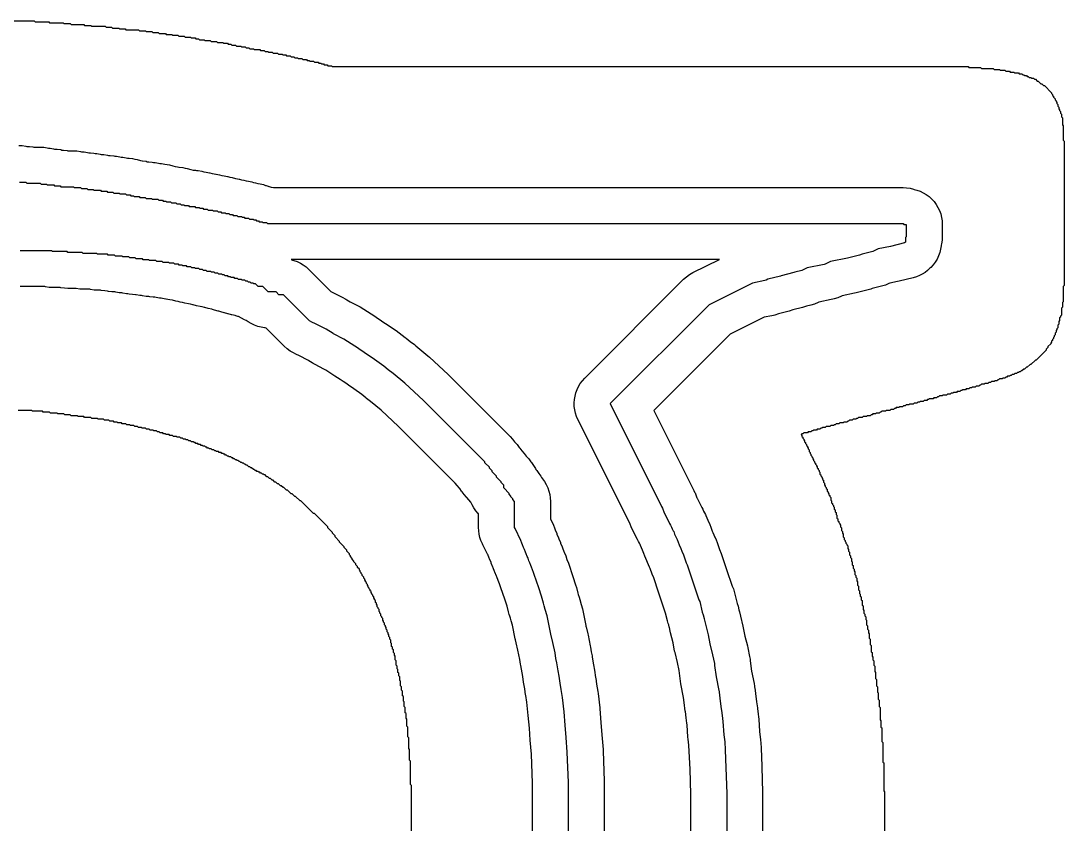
# Model space of a CAD drawing. Header units: millimetres. Extents: x 0 to 1800, y 0 to 406.
# Drawn here: x 1683.8 to 1800, y 228.3 to 317.8 of the extents above; entities that cross this region are included whole.
import ezdxf

# ---------------------------------------------------------------- set-up
doc = ezdxf.new("R2010")
doc.units = ezdxf.units.MM
for name, color, linetype in [('CENTERLINE', 1, 'Continuous'), ('GROOVE_8MM', 3, 'Continuous'), ('OUTLINE', 7, 'Continuous')]:
    doc.layers.add(name, color=color, linetype=linetype)

msp = doc.modelspace()

# ---------------------------------------------------------------- linework, layer by layer
at = {"layer": 'CENTERLINE'}
for points in [[(1683.66, 299.82), (1684.36, 299.82), (1684.46, 299.72), (1685.96, 299.72), (1686.06, 299.62), (1686.66, 299.62), (1686.76, 299.52), (1687.46, 299.52), (1687.56, 299.42), (1688.16, 299.42), (1688.26, 299.32), (1689.66, 299.32), (1689.76, 299.22), (1690.46, 299.22), (1690.56, 299.12), (1691.16, 299.12), (1691.26, 299.02), (1691.86, 299.02), (1691.96, 298.92), (1692.66, 298.92), (1692.76, 298.82), (1693.36, 298.82), (1693.46, 298.72), (1694.06, 298.72), (1694.16, 298.62), (1694.76, 298.62), (1694.86, 298.52), (1695.46, 298.52), (1695.56, 298.42), (1695.96, 298.42), (1696.06, 298.32), (1696.36, 298.32), (1696.46, 298.22), (1696.96, 298.22), (1697.06, 298.12), (1697.66, 298.12), (1697.76, 298.02), (1698.36, 298.02), (1698.46, 297.92), (1699.06, 297.92), (1699.16, 297.82), (1699.56, 297.82), (1699.66, 297.72), (1699.96, 297.72), (1700.06, 297.62), (1700.46, 297.62), (1700.56, 297.52), (1701.06, 297.52), (1701.16, 297.42), (1701.56, 297.42), (1701.66, 297.32), (1701.96, 297.32), (1702.06, 297.22), (1702.46, 297.22), (1702.56, 297.12), (1703.16, 297.12), (1703.26, 297.02), (1703.66, 297.02), (1703.76, 296.92), (1704.06, 296.92), (1704.16, 296.82), (1704.56, 296.82), (1704.66, 296.72), (1705.16, 296.72), (1705.26, 296.62), (1705.66, 296.62), (1705.76, 296.52), (1706.06, 296.52), (1706.16, 296.42), (1706.56, 296.42), (1706.66, 296.32), (1706.96, 296.32), (1707.06, 296.22), (1707.36, 296.22), (1707.46, 296.12), (1707.86, 296.12), (1707.96, 296.02), (1708.36, 296.02), (1708.46, 295.92), (1708.66, 295.92), (1708.76, 295.82), (1709.16, 295.82), (1709.26, 295.72), (1709.66, 295.72), (1709.76, 295.62), (1709.96, 295.62), (1710.06, 295.52), (1710.26, 295.52), (1710.36, 295.42), (1710.66, 295.42), (1710.76, 295.32), (1711.16, 295.32), (1711.26, 295.22), (1782.06, 295.22), (1782.16, 295.12), (1782.42, 295.12), (1782.42, 293.75), (1782.32, 293.65), (1782.32, 293.15), (1782.23, 293.06), (1780.66, 292.66), (1779.28, 292.39), (1778.7, 292.1), (1777.51, 291.8), (1777.21, 291.7), (1775.86, 291.36), (1773.98, 290.99), (1773.4, 290.7), (1773.26, 290.66), (1771.38, 290.29), (1770.8, 290), (1770, 289.8), (1769.9, 289.75), (1768.5, 289.4), (1768.4, 289.35), (1767, 289), (1766.8, 288.9), (1766.66, 288.86), (1765.28, 288.59), (1760.45, 286.17), (1749.43, 275.16), (1755.16, 263.69), (1755.26, 263.49), (1755.31, 263.4), (1755.41, 263.1), (1756.06, 261.79), (1756.16, 261.59), (1756.26, 261.39), (1756.36, 261.19), (1756.46, 260.99), (1756.51, 260.9), (1756.61, 260.6), (1756.91, 260), (1757.11, 259.4), (1757.31, 259), (1757.41, 258.7), (1757.61, 258.3), (1757.91, 257.4), (1758.01, 257.2), (1758.6, 255.41), (1758.6, 255.41), (1759.31, 253.3), (1759.41, 253.1), (1759.7, 251.91), (1759.8, 251.61), (1759.9, 251.21), (1759.92, 251.16), (1760.04, 250.57), (1760.34, 249.37), (1760.54, 248.37), (1760.84, 247.17), (1761.04, 246.17), (1761.06, 246.11), (1761.07, 245.98), (1761.23, 244.7), (1761.54, 243.17), (1761.56, 243.11), (1761.57, 242.98), (1761.65, 242.34), (1761.77, 241.38), (1761.87, 240.68), (1761.95, 240.04), (1761.99, 239.74), (1762.09, 238.24), (1762.19, 237.47), (1762.24, 236.58), (1762.33, 234.55), (1762.42, 231.7), (1762.49, 212.12)], [(1744.78, 197.36), (1744.78, 232.93), (1744.66, 236.3), (1744.53, 237.95), (1744.42, 239.3), (1744.3, 240.8), (1744.12, 242.41), (1743.98, 243.28), (1743.88, 243.98), (1743.74, 244.78), (1743.64, 245.38), (1743.5, 246.26), (1743.4, 246.76), (1743.3, 247.36), (1743.06, 248.54), (1742.83, 249.47), (1742.8, 249.66), (1742.43, 251.5), (1742.2, 252.2), (1742.1, 252.6), (1742, 252.9), (1741.8, 253.7), (1741.48, 254.63), (1740.99, 256.11), (1740.89, 256.31), (1740.69, 256.91), (1740.59, 257.11), (1740.49, 257.41), (1740.39, 257.61), (1740.29, 257.91), (1740.19, 258.11), (1740.09, 258.41), (1739.99, 258.61), (1739.89, 258.91), (1739.79, 259.11), (1739.69, 259.41), (1739.59, 259.61), (1739.49, 259.91), (1738.84, 261.22), (1738.78, 261.33), (1738.78, 264.25), (1738.58, 264.45), (1738.58, 264.55), (1738.38, 264.75), (1738.38, 264.85), (1738.18, 265.05), (1738.18, 265.15), (1737.58, 265.75), (1737.58, 266.05), (1737.28, 266.35), (1737.28, 266.45), (1736.78, 266.95), (1736.78, 267.05), (1736.28, 267.55), (1736.28, 267.65), (1735.98, 267.95), (1735.98, 268.05), (1735.48, 268.55), (1735.48, 268.65), (1728.65, 275.48), (1726.57, 277.42), (1725.25, 278.52), (1724.71, 278.93), (1724.21, 279.33), (1723.2, 280.08), (1722.5, 280.55), (1722.2, 280.75), (1721.9, 280.95), (1721.6, 281.15), (1721.3, 281.35), (1721, 281.55), (1719.79, 282.35), (1718.62, 282.94), (1718.59, 282.95), (1718.29, 283.15), (1718.09, 283.25), (1717.79, 283.45), (1716.62, 284.04), (1716.22, 284.24), (1715.95, 284.37), (1713.04, 287.29), (1712.54, 287.29), (1712.24, 287.59), (1711.34, 287.59), (1710.74, 288.19), (1710.24, 288.19), (1709.94, 288.49), (1709.74, 288.49), (1709.64, 288.59), (1709.44, 288.59), (1709.34, 288.69), (1709.14, 288.69), (1709.04, 288.79), (1708.84, 288.79), (1708.74, 288.89), (1708.44, 288.89), (1708.34, 288.99), (1708.04, 288.99), (1707.94, 289.09), (1707.64, 289.09), (1707.54, 289.19), (1707.24, 289.19), (1707.14, 289.29), (1706.94, 289.29), (1706.84, 289.39), (1706.54, 289.39), (1706.44, 289.49), (1706.24, 289.49), (1706.14, 289.59), (1705.84, 289.59), (1705.74, 289.69), (1705.44, 289.69), (1705.34, 289.79), (1705.04, 289.79), (1704.94, 289.89), (1704.54, 289.89), (1704.44, 289.99), (1704.14, 289.99), (1704.04, 290.09), (1703.74, 290.09), (1703.64, 290.19), (1703.24, 290.19), (1703.14, 290.29), (1702.84, 290.29), (1702.74, 290.39), (1702.34, 290.39), (1702.24, 290.49), (1701.84, 290.49), (1701.74, 290.59), (1701.44, 290.59), (1701.34, 290.69), (1700.94, 290.69), (1700.84, 290.79), (1700.34, 290.79), (1700.24, 290.89), (1699.64, 290.89), (1699.54, 290.99), (1698.94, 290.99), (1698.84, 291.09), (1698.14, 291.09), (1698.04, 291.19), (1697.44, 291.19), (1697.34, 291.29), (1696.64, 291.29), (1696.54, 291.39), (1695.94, 291.39), (1695.84, 291.49), (1695.14, 291.49), (1695.04, 291.59), (1694.34, 291.59), (1694.24, 291.69), (1693.54, 291.69), (1693.44, 291.79), (1692.34, 291.79), (1692.24, 291.89), (1690.74, 291.89), (1690.64, 291.99), (1689.04, 291.99), (1688.94, 292.09), (1687.34, 292.09), (1687.24, 292.19), (1683.74, 292.19)]]:
    msp.add_lwpolyline(points, dxfattribs=at)
at = {"layer": 'GROOVE_8MM'}
for points in [[(1683.56, 303.92), (1683.95, 303.91), (1684.34, 303.85), (1684.45, 303.82), (1684.75, 303.81), (1685.14, 303.75), (1685.23, 303.72), (1685.96, 303.72), (1686.35, 303.71), (1686.74, 303.65), (1686.87, 303.61), (1687.05, 303.61), (1687.44, 303.55), (1687.55, 303.52), (1687.85, 303.51), (1688.24, 303.45), (1688.37, 303.41), (1688.55, 303.41), (1688.94, 303.35), (1689.03, 303.32), (1689.66, 303.32), (1690.05, 303.31), (1690.44, 303.25), (1690.55, 303.22), (1690.85, 303.21), (1691.24, 303.15), (1691.37, 303.11), (1691.55, 303.11), (1691.94, 303.05), (1692.07, 303.01), (1692.25, 303.01), (1692.64, 302.95), (1692.75, 302.92), (1693.05, 302.91), (1693.44, 302.85), (1693.57, 302.81), (1693.75, 302.81), (1694.14, 302.75), (1694.27, 302.71), (1694.45, 302.71), (1694.84, 302.65), (1694.97, 302.61), (1695.15, 302.61), (1695.54, 302.55), (1695.67, 302.51), (1695.85, 302.51), (1696.24, 302.45), (1696.49, 302.38), (1696.74, 302.35), (1697.12, 302.25), (1697.13, 302.25), (1697.14, 302.25), (1697.3, 302.21), (1697.35, 302.21), (1697.74, 302.15), (1697.87, 302.11), (1698.05, 302.11), (1698.44, 302.05), (1698.57, 302.01), (1698.75, 302.01), (1699.14, 301.95), (1699.27, 301.91), (1699.45, 301.91), (1699.84, 301.85), (1700.09, 301.78), (1700.34, 301.75), (1700.72, 301.65), (1700.73, 301.65), (1700.74, 301.65), (1700.99, 301.58), (1701.24, 301.55), (1701.4, 301.51), (1701.45, 301.51), (1701.84, 301.45), (1702.09, 301.38), (1702.34, 301.35), (1702.72, 301.25), (1702.73, 301.25), (1702.74, 301.25), (1702.99, 301.18), (1703.24, 301.15), (1703.37, 301.11), (1703.55, 301.11), (1703.94, 301.05), (1704.19, 300.98), (1704.44, 300.95), (1704.82, 300.85), (1704.83, 300.85), (1704.84, 300.85), (1705.09, 300.78), (1705.34, 300.75), (1705.5, 300.71), (1705.55, 300.71), (1705.94, 300.65), (1706.19, 300.58), (1706.44, 300.55), (1706.82, 300.45), (1706.83, 300.45), (1706.84, 300.45), (1707.09, 300.38), (1707.34, 300.35), (1707.72, 300.25), (1707.73, 300.25), (1707.74, 300.25), (1708.12, 300.15), (1708.13, 300.15), (1708.14, 300.15), (1708.39, 300.08), (1708.64, 300.05), (1708.89, 299.98), (1709.14, 299.95), (1709.52, 299.85), (1709.72, 299.78), (1709.94, 299.75), (1710.19, 299.68), (1710.44, 299.65), (1710.82, 299.55), (1711.05, 299.47), (1711.12, 299.45), (1711.35, 299.37), (1711.42, 299.35), (1711.43, 299.35), (1711.44, 299.35), (1711.69, 299.28), (1711.94, 299.25), (1712.03, 299.22), (1782.06, 299.22), (1782.45, 299.21), (1782.84, 299.15), (1783.22, 299.05), (1783.31, 299.02), (1783.58, 298.95), (1783.95, 298.82), (1784.31, 298.65), (1784.64, 298.45), (1784.96, 298.22), (1785.25, 297.95), (1785.51, 297.66), (1785.75, 297.35), (1785.95, 297.01), (1786.12, 296.66), (1786.25, 296.29), (1786.34, 295.9), (1786.4, 295.52), (1786.42, 295.12), (1786.42, 293.75), (1786.4, 293.35), (1786.34, 292.97), (1786.3, 292.81), (1786.3, 292.75), (1786.24, 292.37), (1786.15, 291.98), (1786.02, 291.61), (1785.85, 291.26), (1785.65, 290.92), (1785.41, 290.61), (1785.15, 290.32), (1785.06, 290.23), (1784.79, 289.98), (1784.51, 289.77), (1784.2, 289.58), (1783.88, 289.41), (1783.55, 289.28), (1783.2, 289.18), (1781.63, 288.78), (1781.45, 288.74), (1780.59, 288.57), (1780.49, 288.52), (1780.09, 288.35), (1779.67, 288.22), (1778.63, 287.96), (1778.47, 287.91), (1778.18, 287.82), (1776.83, 287.48), (1776.65, 287.44), (1775.29, 287.17), (1775.19, 287.12), (1774.79, 286.95), (1774.37, 286.82), (1774.23, 286.78), (1774.05, 286.74), (1772.69, 286.47), (1772.59, 286.42), (1772.19, 286.25), (1771.77, 286.12), (1771.29, 286), (1771.29, 286), (1770.87, 285.87), (1769.79, 285.6), (1769.79, 285.6), (1769.37, 285.47), (1768.32, 285.21), (1768.19, 285.15), (1767.77, 285.02), (1767.63, 284.98), (1767.45, 284.94), (1766.59, 284.77), (1762.81, 282.88), (1754.3, 274.37), (1758.74, 265.48), (1758.84, 265.28), (1758.89, 265.19), (1759.1, 264.66), (1759.11, 264.63), (1759.64, 263.58), (1759.74, 263.38), (1759.84, 263.18), (1759.94, 262.98), (1760.04, 262.78), (1760.09, 262.69), (1760.3, 262.16), (1760.31, 262.13), (1760.49, 261.79), (1760.7, 261.26), (1760.81, 260.93), (1760.89, 260.79), (1761.1, 260.26), (1761.11, 260.23), (1761.19, 260.09), (1761.4, 259.56), (1761.63, 258.88), (1761.8, 258.46), (1762.4, 256.68), (1763.03, 254.79), (1763.16, 254.49), (1763.29, 254.07), (1763.55, 253.03), (1763.6, 252.88), (1763.68, 252.58), (1763.78, 252.18), (1763.78, 252.18), (1763.84, 251.94), (1763.94, 251.45), (1764.22, 250.34), (1764.26, 250.15), (1764.44, 249.25), (1764.72, 248.14), (1764.76, 247.95), (1764.96, 246.95), (1764.96, 246.95), (1765.02, 246.67), (1765.03, 246.55), (1765.04, 246.48), (1765.18, 245.34), (1765.46, 243.95), (1765.46, 243.95), (1765.52, 243.67), (1765.53, 243.55), (1765.54, 243.48), (1765.62, 242.83), (1765.74, 241.92), (1765.83, 241.25), (1765.84, 241.18), (1765.92, 240.53), (1765.96, 240.23), (1765.98, 240), (1766.08, 238.62), (1766.16, 237.97), (1766.18, 237.72), (1766.24, 236.83), (1766.24, 236.75), (1766.33, 234.73), (1766.33, 234.68), (1766.42, 231.82), (1766.42, 231.71), (1766.49, 212.13)], [(1758.49, 212.78), (1758.42, 231.63), (1758.33, 234.4), (1758.25, 236.37), (1758.2, 237.1), (1758.12, 237.74), (1758.1, 237.97), (1758.01, 239.36), (1757.99, 239.54), (1757.91, 240.15), (1757.81, 240.82), (1757.8, 240.89), (1757.69, 241.84), (1757.62, 242.4), (1757.31, 243.92), (1757.26, 244.21), (1757.12, 245.4), (1756.94, 246.29), (1756.66, 247.4), (1756.62, 247.58), (1756.44, 248.49), (1756.16, 249.6), (1756.12, 249.78), (1756.03, 250.21), (1756.02, 250.24), (1755.96, 250.49), (1755.91, 250.65), (1755.82, 250.94), (1755.61, 251.81), (1755.51, 252.03), (1754.81, 254.15), (1754.81, 254.15), (1754.29, 255.72), (1754.11, 256.13), (1753.9, 256.76), (1753.83, 256.91), (1753.61, 257.43), (1753.6, 257.46), (1753.53, 257.61), (1753.31, 258.13), (1753.2, 258.46), (1753.03, 258.81), (1752.81, 259.33), (1752.8, 259.36), (1752.79, 259.4), (1752.69, 259.6), (1752.59, 259.8), (1752.49, 260), (1751.83, 261.31), (1751.61, 261.83), (1751.6, 261.86), (1751.59, 261.9), (1745.85, 273.37), (1745.7, 273.72), (1745.58, 274.08), (1745.49, 274.46), (1745.44, 274.84), (1745.43, 275.22), (1745.46, 275.61), (1745.52, 275.99), (1745.62, 276.36), (1745.75, 276.72), (1745.91, 277.06), (1746.11, 277.39), (1746.34, 277.7), (1746.6, 277.98), (1757.62, 289), (1757.94, 289.29), (1758.28, 289.54), (1758.66, 289.75), (1761.61, 291.22), (1713.89, 291.22), (1714.04, 291.15), (1714.2, 291.11), (1714.57, 290.98), (1714.93, 290.81), (1715.26, 290.61), (1715.58, 290.38), (1715.87, 290.11), (1718.32, 287.66), (1718.41, 287.62), (1719.58, 287.03), (1720.01, 286.78), (1720.12, 286.71), (1720.48, 286.5), (1720.61, 286.41), (1721.58, 285.93), (1722.01, 285.68), (1723.22, 284.88), (1723.52, 284.68), (1723.82, 284.48), (1724.12, 284.28), (1724.42, 284.08), (1724.72, 283.88), (1725.42, 283.41), (1725.6, 283.28), (1726.61, 282.53), (1726.71, 282.45), (1727.16, 282.09), (1727.65, 281.72), (1727.81, 281.59), (1729.13, 280.49), (1729.3, 280.34), (1731.38, 278.4), (1731.48, 278.31), (1738.31, 271.47), (1738.57, 271.18), (1738.78, 270.9), (1738.81, 270.87), (1739.07, 270.58), (1739.31, 270.27), (1739.33, 270.23), (1739.37, 270.18), (1739.58, 269.9), (1739.61, 269.87), (1739.87, 269.58), (1740.08, 269.3), (1740.11, 269.27), (1740.37, 268.98), (1740.61, 268.67), (1740.63, 268.63), (1740.67, 268.58), (1740.91, 268.27), (1741.11, 267.93), (1741.17, 267.79), (1741.27, 267.68), (1741.51, 267.37), (1741.6, 267.21), (1741.71, 267.07), (1741.8, 266.91), (1741.91, 266.77), (1742, 266.61), (1742.11, 266.47), (1742.31, 266.13), (1742.48, 265.78), (1742.61, 265.41), (1742.7, 265.03), (1742.76, 264.64), (1742.78, 264.25), (1742.78, 262.28), (1743.07, 261.7), (1743.29, 261.18), (1743.31, 261.09), (1743.49, 260.68), (1743.51, 260.59), (1743.69, 260.18), (1743.71, 260.09), (1743.89, 259.68), (1743.91, 259.59), (1744.09, 259.18), (1744.11, 259.09), (1744.29, 258.68), (1744.31, 258.59), (1744.49, 258.18), (1744.61, 257.79), (1744.79, 257.38), (1745.28, 255.9), (1745.59, 254.96), (1745.68, 254.67), (1745.84, 254.02), (1745.89, 253.86), (1745.98, 253.57), (1746.04, 253.32), (1746.22, 252.77), (1746.35, 252.28), (1746.72, 250.44), (1746.74, 250.31), (1746.75, 250.28), (1746.94, 249.51), (1746.98, 249.33), (1747.22, 248.14), (1747.24, 248.01), (1747.33, 247.48), (1747.42, 247.04), (1747.44, 246.91), (1747.59, 246.04), (1747.69, 245.44), (1747.82, 244.64), (1747.84, 244.54), (1747.93, 243.89), (1748.07, 243.07), (1748.1, 242.85), (1748.28, 241.24), (1748.29, 241.13), (1748.41, 239.63), (1748.41, 239.61), (1748.52, 238.25), (1748.64, 236.61), (1748.65, 236.45), (1748.78, 233.08), (1748.78, 232.93), (1748.78, 197.36)], [(1740.78, 198.14), (1740.78, 232.85), (1740.66, 236.07), (1740.54, 237.64), (1740.44, 238.98), (1740.32, 240.41), (1740.16, 241.86), (1740.03, 242.62), (1740.02, 242.71), (1739.92, 243.37), (1739.8, 244.12), (1739.7, 244.72), (1739.56, 245.54), (1739.47, 245.97), (1739.45, 246.1), (1739.36, 246.64), (1739.16, 247.66), (1738.95, 248.5), (1738.88, 248.81), (1738.86, 248.94), (1738.55, 250.47), (1738.4, 250.93), (1738.32, 251.23), (1738.25, 251.48), (1738.2, 251.63), (1738.12, 251.93), (1737.95, 252.58), (1737.69, 253.37), (1737.27, 254.63), (1737.1, 255.05), (1736.97, 255.43), (1736.8, 255.85), (1736.77, 255.93), (1736.6, 256.35), (1736.57, 256.43), (1736.4, 256.85), (1736.37, 256.93), (1736.2, 257.35), (1736.17, 257.43), (1736, 257.85), (1735.97, 257.93), (1735.8, 258.35), (1735.79, 258.38), (1735.26, 259.43), (1735.2, 259.54), (1735.05, 259.88), (1734.93, 260.23), (1734.85, 260.59), (1734.8, 260.96), (1734.78, 261.33), (1734.78, 262.89), (1734.75, 262.92), (1734.49, 263.21), (1734.25, 263.52), (1734.05, 263.86), (1733.91, 264.17), (1733.69, 264.41), (1733.48, 264.69), (1733.45, 264.72), (1733.19, 265.01), (1732.95, 265.32), (1732.93, 265.36), (1732.89, 265.41), (1732.68, 265.69), (1732.65, 265.72), (1732.39, 266.01), (1732.18, 266.29), (1725.87, 272.6), (1723.92, 274.42), (1722.76, 275.38), (1722.31, 275.73), (1722.21, 275.8), (1721.76, 276.16), (1720.89, 276.81), (1720.28, 277.22), (1719.98, 277.42), (1719.68, 277.62), (1719.38, 277.82), (1719.08, 278.02), (1718.78, 278.22), (1717.78, 278.89), (1716.83, 279.36), (1716.8, 279.38), (1716.37, 279.63), (1716.26, 279.7), (1715.87, 279.93), (1715.78, 279.99), (1714.83, 280.46), (1714.43, 280.66), (1714.17, 280.79), (1713.79, 281.01), (1713.45, 281.26), (1713.13, 281.54), (1711.12, 283.55), (1711.01, 283.59), (1710.98, 283.6), (1710.95, 283.6), (1710.56, 283.66), (1710.18, 283.76), (1709.81, 283.89), (1709.46, 284.06), (1709.12, 284.26), (1708.9, 284.42), (1708.71, 284.49), (1708.36, 284.66), (1708.05, 284.84), (1708.05, 284.84), (1707.98, 284.86), (1707.75, 284.94), (1707.68, 284.96), (1707.67, 284.96), (1707.66, 284.96), (1707.28, 285.06), (1707.27, 285.06), (1707.26, 285.06), (1706.88, 285.16), (1706.87, 285.16), (1706.86, 285.16), (1706.48, 285.26), (1706.47, 285.26), (1706.46, 285.26), (1706.08, 285.36), (1705.85, 285.44), (1705.78, 285.46), (1705.77, 285.46), (1705.76, 285.46), (1705.38, 285.56), (1705.15, 285.64), (1705.08, 285.66), (1705.07, 285.66), (1705.06, 285.66), (1704.68, 285.76), (1704.67, 285.76), (1704.66, 285.76), (1704.28, 285.86), (1704.27, 285.86), (1704.26, 285.86), (1704.01, 285.93), (1703.76, 285.96), (1703.38, 286.06), (1703.37, 286.06), (1703.36, 286.06), (1702.98, 286.16), (1702.97, 286.16), (1702.96, 286.16), (1702.71, 286.23), (1702.46, 286.26), (1702.08, 286.36), (1702.07, 286.36), (1702.06, 286.36), (1701.81, 286.43), (1701.56, 286.46), (1701.31, 286.53), (1701.06, 286.56), (1700.68, 286.66), (1700.67, 286.66), (1700.66, 286.66), (1700.41, 286.73), (1700.16, 286.76), (1700, 286.8), (1699.95, 286.8), (1699.56, 286.86), (1699.43, 286.9), (1699.25, 286.9), (1698.86, 286.96), (1698.73, 287), (1698.55, 287), (1698.16, 287.06), (1698.05, 287.09), (1697.75, 287.1), (1697.36, 287.16), (1697.23, 287.2), (1697.05, 287.2), (1696.66, 287.26), (1696.55, 287.29), (1696.25, 287.3), (1695.86, 287.36), (1695.73, 287.4), (1695.55, 287.4), (1695.16, 287.46), (1695.05, 287.49), (1694.75, 287.5), (1694.36, 287.56), (1694.25, 287.59), (1693.95, 287.6), (1693.56, 287.66), (1693.45, 287.69), (1693.15, 287.7), (1692.76, 287.76), (1692.67, 287.79), (1692.34, 287.79), (1691.95, 287.8), (1691.56, 287.86), (1691.47, 287.89), (1690.74, 287.89), (1690.35, 287.9), (1689.96, 287.96), (1689.87, 287.99), (1689.04, 287.99), (1688.65, 288), (1688.26, 288.06), (1688.17, 288.09), (1687.34, 288.09), (1686.95, 288.1), (1686.56, 288.16), (1686.47, 288.19), (1683.74, 288.19)]]:
    msp.add_lwpolyline(points, dxfattribs=at)
at = {"layer": 'OUTLINE'}
for points in [[(1682.9, 317.8), (1685.3, 317.8), (1685.4, 317.7), (1686.9, 317.7), (1687, 317.6), (1688.5, 317.6), (1688.6, 317.5), (1689.3, 317.5), (1689.4, 317.4), (1690.8, 317.4), (1690.9, 317.3), (1691.6, 317.3), (1691.7, 317.2), (1693.2, 317.2), (1693.3, 317.1), (1693.9, 317.1), (1694, 317), (1694.7, 317), (1694.8, 316.9), (1695.4, 316.9), (1695.5, 316.8), (1696.9, 316.8), (1697, 316.7), (1697.7, 316.7), (1697.8, 316.6), (1698.4, 316.6), (1698.5, 316.5), (1699.1, 316.5), (1699.2, 316.4), (1699.9, 316.4), (1700, 316.3), (1700.6, 316.3), (1700.7, 316.2), (1701.3, 316.2), (1701.4, 316.1), (1702, 316.1), (1702.1, 316), (1702.7, 316), (1702.8, 315.9), (1703.2, 315.9), (1703.3, 315.8), (1703.6, 315.8), (1703.7, 315.7), (1704.2, 315.7), (1704.3, 315.6), (1704.9, 315.6), (1705, 315.5), (1705.6, 315.5), (1705.7, 315.4), (1706.3, 315.4), (1706.4, 315.3), (1706.8, 315.3), (1706.9, 315.2), (1707.2, 315.2), (1707.3, 315.1), (1707.7, 315.1), (1707.8, 315), (1708.3, 315), (1708.4, 314.9), (1708.8, 314.9), (1708.9, 314.8), (1709.2, 314.8), (1709.3, 314.7), (1709.7, 314.7), (1709.8, 314.6), (1710.4, 314.6), (1710.5, 314.5), (1710.9, 314.5), (1711, 314.4), (1711.3, 314.4), (1711.4, 314.3), (1711.8, 314.3), (1711.9, 314.2), (1712.4, 314.2), (1712.5, 314.1), (1712.9, 314.1), (1713, 314), (1713.3, 314), (1713.4, 313.9), (1713.8, 313.9), (1713.9, 313.8), (1714.2, 313.8), (1714.3, 313.7), (1714.6, 313.7), (1714.7, 313.6), (1715.1, 313.6), (1715.2, 313.5), (1715.6, 313.5), (1715.7, 313.4), (1715.9, 313.4), (1716, 313.3), (1716.4, 313.3), (1716.5, 313.2), (1716.9, 313.2), (1717, 313.1), (1717.2, 313.1), (1717.3, 313), (1717.5, 313), (1717.6, 312.9), (1717.9, 312.9), (1718, 312.8), (1718.4, 312.8), (1718.5, 312.7), (1789.3, 312.7), (1789.4, 312.6), (1790.7, 312.6), (1790.8, 312.5), (1792.1, 312.5), (1792.2, 312.4), (1792.8, 312.4), (1792.9, 312.3), (1793.4, 312.3), (1793.5, 312.2), (1793.9, 312.2), (1794, 312.1), (1794.4, 312.1), (1794.5, 312), (1794.9, 312), (1795, 311.9), (1795.3, 311.9), (1795.4, 311.8), (1795.5, 311.8), (1795.6, 311.7), (1795.8, 311.7), (1795.9, 311.6), (1796, 311.6), (1796.1, 311.5), (1796.3, 311.5), (1796.4, 311.4), (1796.6, 311.4), (1796.7, 311.3), (1796.8, 311.3), (1797, 311.1), (1797.1, 311.1), (1797.4, 310.8), (1797.5, 310.8), (1797.7, 310.6), (1797.8, 310.6), (1798.6, 309.8), (1798.6, 309.7), (1798.7, 309.6), (1798.7, 309.5), (1798.8, 309.4), (1798.8, 309.3), (1799, 309.1), (1799, 309), (1799.1, 308.9), (1799.1, 308.8), (1799.2, 308.7), (1799.2, 308.6), (1799.3, 308.5), (1799.3, 308.3), (1799.4, 308.2), (1799.4, 308), (1799.5, 307.9), (1799.5, 307.8), (1799.6, 307.7), (1799.6, 307.5), (1799.7, 307.4), (1799.7, 307.1), (1799.8, 307), (1799.8, 306.2), (1799.9, 306.1), (1799.9, 304.5), (1800, 304.4), (1800, 288.3), (1799.9, 288.2), (1799.9, 286.5), (1799.8, 286.4), (1799.8, 285.9), (1799.7, 285.8), (1799.7, 285), (1799.6, 284.9), (1799.6, 284.8), (1799.5, 284.7), (1799.5, 284.4), (1799.4, 284.3), (1799.4, 284), (1799.3, 283.9), (1799.3, 283.6), (1799.2, 283.5), (1799.2, 283.4), (1799.1, 283.3), (1799.1, 283.1), (1799, 283), (1799, 282.8), (1798.9, 282.7), (1798.9, 282.6), (1798.8, 282.5), (1798.8, 282.4), (1798.7, 282.3), (1798.7, 282.2), (1798.6, 282.1), (1798.6, 282), (1798.5, 281.9), (1798.5, 281.8), (1798.2, 281.5), (1798.2, 281.4), (1798, 281.2), (1798, 281.1), (1796.9, 280), (1796.8, 280), (1796.3, 279.5), (1796.2, 279.5), (1795.9, 279.2), (1795.8, 279.2), (1795.6, 279), (1795.5, 279), (1795.3, 278.8), (1795.2, 278.8), (1795.1, 278.7), (1795, 278.7), (1794.9, 278.6), (1794.8, 278.6), (1794.7, 278.5), (1794.5, 278.5), (1794.4, 278.4), (1794.2, 278.4), (1794.1, 278.3), (1794, 278.3), (1793.9, 278.2), (1793.7, 278.2), (1793.6, 278.1), (1793.5, 278.1), (1793.4, 278), (1793.2, 278), (1793.1, 277.9), (1792.8, 277.9), (1792.7, 277.8), (1792.6, 277.8), (1792.5, 277.7), (1792.3, 277.7), (1792.2, 277.6), (1791.9, 277.6), (1791.8, 277.5), (1791.6, 277.5), (1791.5, 277.4), (1791.2, 277.4), (1791.1, 277.3), (1790.8, 277.3), (1790.7, 277.2), (1790.6, 277.2), (1790.5, 277.1), (1790.2, 277.1), (1790.1, 277), (1789.8, 277), (1789.7, 276.9), (1789.5, 276.9), (1789.4, 276.8), (1789.1, 276.8), (1789, 276.7), (1788.7, 276.7), (1788.6, 276.6), (1788.5, 276.6), (1788.4, 276.5), (1788.1, 276.5), (1788, 276.4), (1787.7, 276.4), (1787.6, 276.3), (1787.4, 276.3), (1787.3, 276.2), (1787, 276.2), (1786.9, 276.1), (1786.5, 276.1), (1786.4, 276), (1786.1, 276), (1786, 275.9), (1785.9, 275.9), (1785.8, 275.8), (1785.5, 275.8), (1785.4, 275.7), (1785, 275.7), (1784.9, 275.6), (1784.8, 275.6), (1784.7, 275.5), (1784.4, 275.5), (1784.3, 275.4), (1784, 275.4), (1783.9, 275.3), (1783.7, 275.3), (1783.6, 275.2), (1783.3, 275.2), (1783.2, 275.1), (1782.8, 275.1), (1782.7, 275), (1782.4, 275), (1782.3, 274.9), (1782.1, 274.9), (1782, 274.8), (1781.7, 274.8), (1781.6, 274.7), (1781.3, 274.7), (1781.2, 274.6), (1781.1, 274.6), (1781, 274.5), (1780.7, 274.5), (1780.6, 274.4), (1780.2, 274.4), (1780.1, 274.3), (1779.7, 274.3), (1779.6, 274.2), (1779.5, 274.2), (1779.4, 274.1), (1779.1, 274.1), (1779, 274), (1778.7, 274), (1778.6, 273.9), (1778.5, 273.9), (1778.4, 273.8), (1778.1, 273.8), (1778, 273.7), (1777.6, 273.7), (1777.5, 273.6), (1777.1, 273.6), (1777, 273.5), (1776.9, 273.5), (1776.8, 273.4), (1776.5, 273.4), (1776.4, 273.3), (1776.1, 273.3), (1776, 273.2), (1775.9, 273.2), (1775.8, 273.1), (1775.5, 273.1), (1775.4, 273), (1775, 273), (1774.9, 272.9), (1774.6, 272.9), (1774.5, 272.8), (1774.4, 272.8), (1774.3, 272.7), (1774, 272.7), (1773.9, 272.6), (1773.5, 272.6), (1773.4, 272.5), (1773.1, 272.5), (1773, 272.4), (1772.9, 272.4), (1772.8, 272.3), (1772.5, 272.3), (1772.4, 272.2), (1772.1, 272.2), (1772, 272.1), (1771.9, 272.1), (1771.8, 272), (1771.5, 272), (1771.4, 271.9), (1771, 271.9), (1770.9, 271.8), (1770.8, 271.8), (1770.7, 271.7), (1770.8, 271.6), (1770.8, 271.5), (1770.9, 271.4), (1770.9, 271.3), (1771, 271.2), (1771, 271.1), (1771.1, 271), (1771.1, 270.9), (1771.2, 270.8), (1771.2, 270.7), (1771.3, 270.6), (1771.3, 270.5), (1771.4, 270.4), (1771.4, 270.3), (1771.5, 270.2), (1771.5, 270.1), (1771.6, 270), (1771.6, 269.8), (1771.7, 269.7), (1771.7, 269.6), (1771.8, 269.5), (1771.8, 269.4), (1771.9, 269.3), (1771.9, 269.2), (1772, 269.1), (1772, 269), (1772.1, 268.9), (1772.1, 268.8), (1772.2, 268.7), (1772.2, 268.6), (1772.3, 268.5), (1772.3, 268.4), (1772.4, 268.3), (1772.4, 268.2), (1772.5, 268.1), (1772.5, 268), (1772.6, 267.9), (1772.6, 267.8), (1772.7, 267.7), (1772.7, 267.6), (1772.8, 267.5), (1772.8, 267.3), (1772.9, 267.2), (1772.9, 267.1), (1773, 267), (1773, 266.9), (1773.1, 266.8), (1773.1, 266.7), (1773.2, 266.6), (1773.2, 266.4), (1773.3, 266.3), (1773.3, 266.1), (1773.4, 266), (1773.4, 265.9), (1773.5, 265.8), (1773.5, 265.7), (1773.6, 265.6), (1773.6, 265.4), (1773.7, 265.3), (1773.7, 265.2), (1773.8, 265.1), (1773.8, 265), (1773.9, 264.9), (1773.9, 264.8), (1774, 264.7), (1774, 264.4), (1774.1, 264.3), (1774.1, 264.1), (1774.2, 264), (1774.2, 263.9), (1774.3, 263.8), (1774.3, 263.7), (1774.4, 263.6), (1774.4, 263.4), (1774.5, 263.3), (1774.5, 263.1), (1774.6, 263), (1774.6, 262.8), (1774.7, 262.7), (1774.7, 262.4), (1774.8, 262.3), (1774.8, 262.1), (1774.9, 262), (1774.9, 261.9), (1775, 261.8), (1775, 261.7), (1775.1, 261.6), (1775.1, 261.4), (1775.2, 261.3), (1775.2, 261), (1775.3, 260.9), (1775.3, 260.7), (1775.4, 260.6), (1775.4, 260.3), (1775.5, 260.2), (1775.5, 260), (1775.6, 259.9), (1775.6, 259.8), (1775.7, 259.7), (1775.7, 259.6), (1775.8, 259.5), (1775.8, 259.4), (1775.9, 259.3), (1775.9, 259), (1776, 258.9), (1776, 258.7), (1776.1, 258.6), (1776.1, 258.3), (1776.2, 258.2), (1776.2, 258), (1776.3, 257.9), (1776.3, 257.6), (1776.4, 257.5), (1776.4, 257.2), (1776.5, 257.1), (1776.5, 256.8), (1776.6, 256.7), (1776.6, 256.5), (1776.7, 256.4), (1776.7, 256.1), (1776.8, 256), (1776.8, 255.8), (1776.9, 255.7), (1776.9, 255.4), (1777, 255.3), (1777, 254.9), (1777.1, 254.8), (1777.1, 254.4), (1777.2, 254.3), (1777.2, 254), (1777.3, 253.9), (1777.3, 253.7), (1777.4, 253.6), (1777.4, 253.3), (1777.5, 253.2), (1777.5, 252.7), (1777.6, 252.6), (1777.6, 252.2), (1777.7, 252.1), (1777.7, 251.8), (1777.8, 251.7), (1777.8, 251.5), (1777.9, 251.4), (1777.9, 251.1), (1778, 251), (1778, 250.5), (1778.1, 250.4), (1778.1, 250), (1778.2, 249.9), (1778.2, 249.6), (1778.3, 249.5), (1778.3, 249), (1778.4, 248.9), (1778.4, 248.3), (1778.5, 248.2), (1778.5, 247.5), (1778.6, 247.4), (1778.6, 247), (1778.7, 246.9), (1778.7, 246.6), (1778.8, 246.5), (1778.8, 246), (1778.9, 245.9), (1778.9, 245.3), (1779, 245.2), (1779, 244.5), (1779.1, 244.4), (1779.1, 243.7), (1779.2, 243.6), (1779.2, 243), (1779.3, 242.9), (1779.3, 242.2), (1779.4, 242.1), (1779.4, 241.4), (1779.5, 241.3), (1779.5, 239.9), (1779.6, 239.8), (1779.6, 239.1), (1779.7, 239), (1779.7, 237.5), (1779.8, 237.4), (1779.8, 235.2), (1779.9, 235.1), (1779.9, 232), (1780, 231.9), (1780, 204.9)], [(1727.3, 204.6), (1727.3, 232.6), (1727.2, 232.7), (1727.2, 235.3), (1727.1, 235.4), (1727.1, 236.6), (1727, 236.7), (1727, 237.9), (1726.9, 238), (1726.9, 239.1), (1726.8, 239.2), (1726.8, 240), (1726.7, 240.1), (1726.7, 240.6), (1726.6, 240.7), (1726.6, 241.3), (1726.5, 241.4), (1726.5, 241.9), (1726.4, 242), (1726.4, 242.5), (1726.3, 242.6), (1726.3, 243.1), (1726.2, 243.2), (1726.2, 243.6), (1726.1, 243.7), (1726.1, 244.2), (1726, 244.3), (1726, 244.7), (1725.9, 244.8), (1725.9, 245.1), (1725.8, 245.2), (1725.8, 245.5), (1725.7, 245.6), (1725.7, 245.9), (1725.6, 246), (1725.6, 246.5), (1725.5, 246.6), (1725.5, 247), (1725.4, 247.1), (1725.4, 247.3), (1725.3, 247.4), (1725.3, 247.7), (1725.2, 247.8), (1725.2, 248), (1725.1, 248.1), (1725.1, 248.4), (1725, 248.5), (1725, 248.8), (1724.9, 248.9), (1724.9, 249.1), (1724.8, 249.2), (1724.8, 249.4), (1724.7, 249.5), (1724.7, 249.6), (1724.6, 249.7), (1724.6, 249.9), (1724.5, 250), (1724.5, 250.2), (1724.4, 250.3), (1724.4, 250.4), (1724.3, 250.5), (1724.3, 250.7), (1724.2, 250.8), (1724.2, 250.9), (1724.1, 251), (1724.1, 251.2), (1724, 251.3), (1724, 251.4), (1723.9, 251.5), (1723.9, 251.7), (1723.8, 251.8), (1723.8, 251.9), (1723.7, 252), (1723.7, 252.2), (1723.6, 252.3), (1723.6, 252.4), (1723.5, 252.5), (1723.5, 252.7), (1723.4, 252.8), (1723.4, 252.9), (1723.3, 253), (1723.3, 253.2), (1723.2, 253.3), (1723.2, 253.4), (1723.1, 253.5), (1723.1, 253.6), (1723, 253.7), (1723, 253.8), (1722.9, 253.9), (1722.9, 254), (1722.8, 254.1), (1722.8, 254.2), (1722.7, 254.3), (1722.7, 254.4), (1722.6, 254.5), (1722.6, 254.6), (1722.5, 254.7), (1722.5, 254.8), (1722.4, 254.9), (1722.4, 255), (1722.3, 255.1), (1722.3, 255.2), (1722.2, 255.3), (1722.2, 255.4), (1722.1, 255.5), (1722.1, 255.6), (1722, 255.7), (1722, 255.8), (1721.8, 256), (1721.8, 256.1), (1721.7, 256.2), (1721.7, 256.3), (1721.6, 256.4), (1721.6, 256.5), (1721.5, 256.6), (1721.5, 256.7), (1721.3, 256.9), (1721.3, 257), (1721.1, 257.2), (1721.1, 257.3), (1720.9, 257.5), (1720.9, 257.6), (1720.7, 257.8), (1720.7, 257.9), (1720.5, 258.1), (1720.5, 258.2), (1720.4, 258.3), (1720.4, 258.4), (1720.1, 258.7), (1720.1, 258.8), (1719.8, 259.1), (1719.8, 259.2), (1719.3, 259.7), (1719.3, 259.8), (1718.8, 260.3), (1718.8, 260.4), (1718.5, 260.7), (1718.5, 260.8), (1718, 261.3), (1718, 261.4), (1716.5, 262.9), (1716.4, 262.9), (1715, 264.3), (1714.9, 264.3), (1714.4, 264.8), (1714.3, 264.8), (1714, 265.1), (1713.9, 265.1), (1713.5, 265.5), (1713.4, 265.5), (1713.1, 265.8), (1713, 265.8), (1712.8, 266), (1712.7, 266), (1712.5, 266.2), (1712.4, 266.2), (1712.2, 266.4), (1712.1, 266.4), (1711.9, 266.6), (1711.8, 266.6), (1711.6, 266.8), (1711.5, 266.8), (1711.3, 267), (1711.2, 267), (1711, 267.2), (1710.9, 267.2), (1710.8, 267.3), (1710.7, 267.3), (1710.6, 267.4), (1710.5, 267.4), (1710.4, 267.5), (1710.3, 267.5), (1710.2, 267.6), (1710.1, 267.6), (1710, 267.7), (1709.9, 267.7), (1709.8, 267.8), (1709.7, 267.8), (1709.5, 268), (1709.4, 268), (1709.3, 268.1), (1709.2, 268.1), (1709, 268.3), (1708.9, 268.3), (1708.8, 268.4), (1708.7, 268.4), (1708.6, 268.5), (1708.5, 268.5), (1708.4, 268.6), (1708.3, 268.6), (1708.2, 268.7), (1708.1, 268.7), (1708, 268.8), (1707.9, 268.8), (1707.8, 268.9), (1707.7, 268.9), (1707.6, 269), (1707.5, 269), (1707.4, 269.1), (1707.3, 269.1), (1707.2, 269.2), (1707, 269.2), (1706.9, 269.3), (1706.8, 269.3), (1706.7, 269.4), (1706.6, 269.4), (1706.5, 269.5), (1706.4, 269.5), (1706.3, 269.6), (1706.2, 269.6), (1706.1, 269.7), (1705.9, 269.7), (1705.8, 269.8), (1705.6, 269.8), (1705.5, 269.9), (1705.4, 269.9), (1705.3, 270), (1705.1, 270), (1705, 270.1), (1704.8, 270.1), (1704.7, 270.2), (1704.6, 270.2), (1704.5, 270.3), (1704.4, 270.3), (1704.3, 270.4), (1704.1, 270.4), (1704, 270.5), (1703.9, 270.5), (1703.8, 270.6), (1703.6, 270.6), (1703.5, 270.7), (1703.3, 270.7), (1703.2, 270.8), (1703.1, 270.8), (1703, 270.9), (1702.8, 270.9), (1702.7, 271), (1702.5, 271), (1702.4, 271.1), (1702.2, 271.1), (1702.1, 271.2), (1701.9, 271.2), (1701.8, 271.3), (1701.6, 271.3), (1701.5, 271.4), (1701.2, 271.4), (1701.1, 271.5), (1700.8, 271.5), (1700.7, 271.6), (1700.4, 271.6), (1700.3, 271.7), (1700, 271.7), (1699.9, 271.8), (1699.7, 271.8), (1699.6, 271.9), (1699.3, 271.9), (1699.2, 272), (1699, 272), (1698.9, 272.1), (1698.6, 272.1), (1698.5, 272.2), (1698.2, 272.2), (1698.1, 272.3), (1697.8, 272.3), (1697.7, 272.4), (1697.3, 272.4), (1697.2, 272.5), (1696.9, 272.5), (1696.8, 272.6), (1696.5, 272.6), (1696.4, 272.7), (1696, 272.7), (1695.9, 272.8), (1695.6, 272.8), (1695.5, 272.9), (1695.1, 272.9), (1695, 273), (1694.6, 273), (1694.5, 273.1), (1694.2, 273.1), (1694.1, 273.2), (1693.7, 273.2), (1693.6, 273.3), (1693.1, 273.3), (1693, 273.4), (1692.4, 273.4), (1692.3, 273.5), (1691.7, 273.5), (1691.6, 273.6), (1690.9, 273.6), (1690.8, 273.7), (1690.2, 273.7), (1690.1, 273.8), (1689.4, 273.8), (1689.3, 273.9), (1688.7, 273.9), (1688.6, 274), (1687.9, 274), (1687.8, 274.1), (1687.1, 274.1), (1687, 274.2), (1686.3, 274.2), (1686.2, 274.3), (1685.1, 274.3), (1685, 274.4), (1683.5, 274.4)]]:
    msp.add_lwpolyline(points, dxfattribs=at)

doc.saveas('drawing.dxf')
